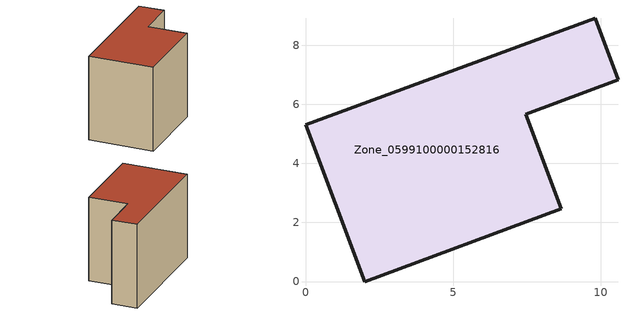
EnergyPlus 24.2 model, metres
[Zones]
Zone_0599100000152816
 floor ground (C_G): 2,0 0,5.31 9.81,8.91 10.59,6.84 7.46,5.66 8.66,2.46 z0
 wall outside (C_F): 10.59,6.84 9.81,8.91 0,5.31 2,0 8.66,2.46 7.46,5.66 10.59,6.84 z0:7.48
 roof outside (C_R): 8.66,2.46 7.46,5.66 10.59,6.84 9.81,8.91 0,5.31 2,0 z7.48
[BUILDING]
Pand.0599100000152816: North Axis=0; Terrain=City; Loads Convergence Tolerance Value=0.04; Temperature Convergence Tolerance Value=0.4; Solar Distribution=FullExterior; Maximum Number of Warmup Days=25; Minimum Number of Warmup Days=1
[Site:Location]
Rotterdam.The.Hague.AP_ZH_NLD Design_Conditions: Latitude=51.96; Longitude=4.45; Time Zone=1; Elevation=-4.5
[SITE:GROUNDTEMPERATURE:BUILDINGSURFACE]
18, 18, 18, 18, 18, 18, 18, 18, 18, 18, 18, 18
[MATERIAL] Thermal Absorptance=0.9; Solar Absorptance=0.7; Visible Absorptance=0.7
Name | Roughness | Thickness | Conductivity | Density | Specific Heat
G.TI.1946 | MediumSmooth | 0.15 | 1 | 540 | 1210
F.TI.1946 | Rough | 0.3 | 0.857143 | 1920 | 840
R.TI.1946 | MediumRough | 0.2 | 0.1 | 1500 | 1000
[CONSTRUCTION]
C_G: G.TI.1946
C_F: F.TI.1946
C_R: R.TI.1946
[ZONE]
Zone_0599100000152816: Type=1; Multiplier=1; Ceiling Height=Autocalculate; Volume=Autocalculate; Floor Area=autocalculate; Part of Total Floor Area=Yes
[ZONEINFILTRATION:DESIGNFLOWRATE]
Infil_Zone_0599100000152816: Zone or ZoneList or Space or SpaceList=Zone_0599100000152816; Schedule=AlwaysOn; Design Flow Rate Calculation Method=Flow/Area; Flow Rate per Floor Area=0.003; Constant Term Coefficient=1; Temperature Term Coefficient=0; Velocity Term Coefficient=0; Velocity Squared Term Coefficient=0
[HVACTEMPLATE:ZONE:IDEALLOADSAIRSYSTEM]
Zone_0599100000152816: Maximum Heating Supply Air Temperature=50; Minimum Cooling Supply Air Temperature=13; Maximum Heating Supply Air Humidity Ratio=0.0156; Minimum Cooling Supply Air Humidity Ratio=0.0077; Heating Limit=NoLimit; Cooling Limit=NoLimit; Dehumidification Control Type=ConstantSensibleHeatRatio; Cooling Sensible Heat Ratio=0.7; Dehumidification Setpoint=60; Humidification Control Type=None; Humidification Setpoint=30; Outdoor Air Method=None; Outdoor Air Flow Rate per Person=0.00944; Outdoor Air Flow Rate per Zone Floor Area=0; Outdoor Air Flow Rate per Zone=0; Demand Controlled Ventilation Type=None; Outdoor Air Economizer Type=NoEconomizer; Heat Recovery Type=None; Sensible Heat Recovery Effectiveness=0.7; Latent Heat Recovery Effectiveness=0.65
[ZONECONTROL:THERMOSTAT]
ThermostatControl_Zone_0599100000152816: Zone or ZoneList=Zone_0599100000152816; Control Type Schedule=DualSetpointControlType; Control 1=Thermostat_Zone_0599100000152816; Temperature Difference Between Cutout And Setpoint=0
[THERMOSTATSETPOINT:DUALSETPOINT]
Thermostat_Zone_0599100000152816: Heating Setpoint Temperature Schedule=HeatingSetpoint_Zone_0599100000152816; Cooling Setpoint Temperature Schedule=CoolingSetpoint_Zone_0599100000152816
[SCHEDULE:COMPACT]
HeatingSetpoint_Zone_0599100000152816: Through: 12/31, For: AllDays, Until: 24:00, 21
CoolingSetpoint_Zone_0599100000152816: Through: 12/31, For: AllDays, Until: 24:00, 24
DualSetpointControlType: Through: 12/31, For: AllDays, Until: 24:00, 4
AlwaysOn: Through: 12/31, For: AllDays, Until: 24:00, 1
